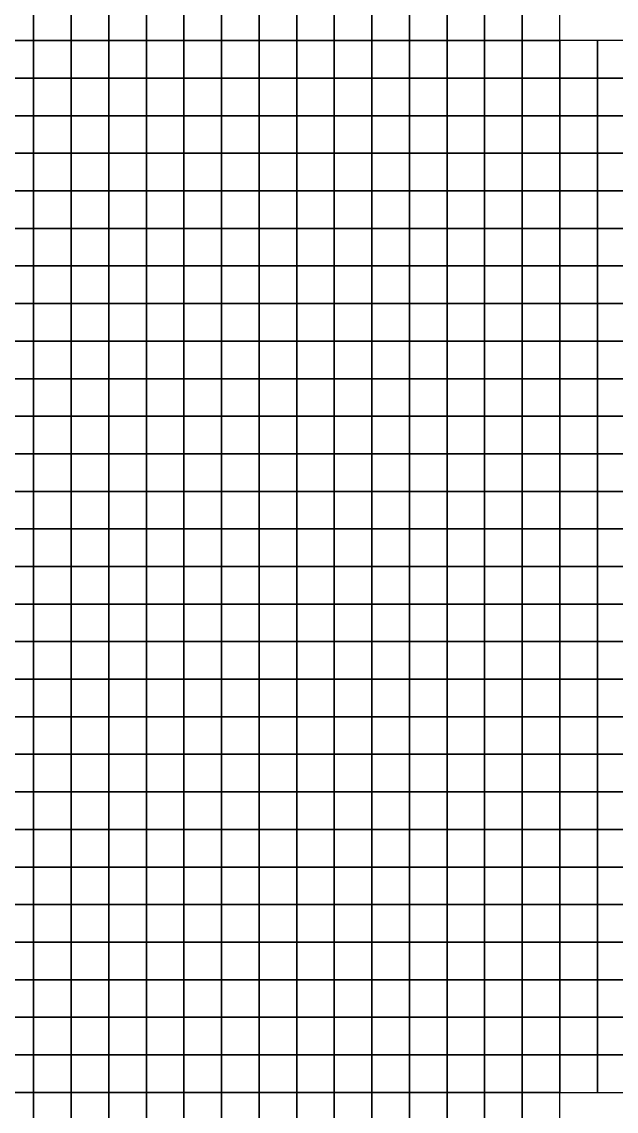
# Model space of a CAD drawing. Extents: x -2.8 to 74.5, y -0.2 to 18.4.
# Drawn here: x 39.41 to 42.57, y 6.1 to 11.9 of the extents above; entities that cross this region are included whole.
import ezdxf

# ---------------------------------------------------------------- set-up
doc = ezdxf.new("R2010")
doc.units = 0
doc.header["$MEASUREMENT"] = 0
doc.layers.add('layer_elements', color=7, linetype='Continuous')

msp = doc.modelspace()

# ---------------------------------------------------------------- linework, layer by layer
at = {"layer": 'layer_elements', "color": 171, "true_color": 0x8080ff}
for points in [[(39.27, 11.8), (39.47, 11.8), (39.47, 12), (39.27, 12)], [(39.47, 11.8), (39.67, 11.8), (39.67, 12), (39.47, 12)], [(39.67, 11.8), (39.87, 11.8), (39.87, 12), (39.67, 12)], [(39.87, 11.8), (40.07, 11.8), (40.07, 12), (39.87, 12)], [(40.07, 11.8), (40.27, 11.8), (40.27, 12), (40.07, 12)], [(40.27, 11.8), (40.47, 11.8), (40.47, 12), (40.27, 12)], [(40.47, 11.8), (40.67, 11.8), (40.67, 12), (40.47, 12)], [(40.67, 11.8), (40.87, 11.8), (40.87, 12), (40.67, 12)], [(40.87, 11.8), (41.07, 11.8), (41.07, 12), (40.87, 12)], [(41.07, 11.8), (41.27, 11.8), (41.27, 12), (41.07, 12)], [(39.27, 11.6), (39.47, 11.6), (39.47, 11.8), (39.27, 11.8)], [(39.47, 11.6), (39.67, 11.6), (39.67, 11.8), (39.47, 11.8)], [(39.67, 11.6), (39.87, 11.6), (39.87, 11.8), (39.67, 11.8)], [(39.87, 11.6), (40.07, 11.6), (40.07, 11.8), (39.87, 11.8)], [(40.07, 11.6), (40.27, 11.6), (40.27, 11.8), (40.07, 11.8)], [(40.27, 11.6), (40.47, 11.6), (40.47, 11.8), (40.27, 11.8)], [(40.47, 11.6), (40.67, 11.6), (40.67, 11.8), (40.47, 11.8)], [(40.67, 11.6), (40.87, 11.6), (40.87, 11.8), (40.67, 11.8)], [(40.87, 11.6), (41.07, 11.6), (41.07, 11.8), (40.87, 11.8)], [(41.07, 11.6), (41.27, 11.6), (41.27, 11.8), (41.07, 11.8)], [(39.27, 11.4), (39.47, 11.4), (39.47, 11.6), (39.27, 11.6)], [(39.47, 11.4), (39.67, 11.4), (39.67, 11.6), (39.47, 11.6)], [(39.67, 11.4), (39.87, 11.4), (39.87, 11.6), (39.67, 11.6)], [(39.87, 11.4), (40.07, 11.4), (40.07, 11.6), (39.87, 11.6)], [(40.07, 11.4), (40.27, 11.4), (40.27, 11.6), (40.07, 11.6)], [(40.27, 11.4), (40.47, 11.4), (40.47, 11.6), (40.27, 11.6)], [(40.47, 11.4), (40.67, 11.4), (40.67, 11.6), (40.47, 11.6)], [(40.67, 11.4), (40.87, 11.4), (40.87, 11.6), (40.67, 11.6)], [(40.87, 11.4), (41.07, 11.4), (41.07, 11.6), (40.87, 11.6)], [(41.07, 11.4), (41.27, 11.4), (41.27, 11.6), (41.07, 11.6)], [(42.47, 11.4), (42.67, 11.4), (42.67, 11.6), (42.47, 11.6)], [(39.27, 11.2), (39.47, 11.2), (39.47, 11.4), (39.27, 11.4)], [(39.47, 11.2), (39.67, 11.2), (39.67, 11.4), (39.47, 11.4)], [(39.67, 11.2), (39.87, 11.2), (39.87, 11.4), (39.67, 11.4)], [(39.87, 11.2), (40.07, 11.2), (40.07, 11.4), (39.87, 11.4)], [(40.07, 11.2), (40.27, 11.2), (40.27, 11.4), (40.07, 11.4)], [(40.27, 11.2), (40.47, 11.2), (40.47, 11.4), (40.27, 11.4)], [(40.47, 11.2), (40.67, 11.2), (40.67, 11.4), (40.47, 11.4)], [(40.67, 11.2), (40.87, 11.2), (40.87, 11.4), (40.67, 11.4)], [(40.87, 11.2), (41.07, 11.2), (41.07, 11.4), (40.87, 11.4)], [(41.07, 11.2), (41.27, 11.2), (41.27, 11.4), (41.07, 11.4)], [(39.27, 11), (39.47, 11), (39.47, 11.2), (39.27, 11.2)], [(39.47, 11), (39.67, 11), (39.67, 11.2), (39.47, 11.2)], [(39.67, 11), (39.87, 11), (39.87, 11.2), (39.67, 11.2)], [(39.87, 11), (40.07, 11), (40.07, 11.2), (39.87, 11.2)], [(40.07, 11), (40.27, 11), (40.27, 11.2), (40.07, 11.2)], [(40.27, 11), (40.47, 11), (40.47, 11.2), (40.27, 11.2)], [(40.47, 11), (40.67, 11), (40.67, 11.2), (40.47, 11.2)], [(40.67, 11), (40.87, 11), (40.87, 11.2), (40.67, 11.2)], [(40.87, 11), (41.07, 11), (41.07, 11.2), (40.87, 11.2)], [(41.07, 11), (41.27, 11), (41.27, 11.2), (41.07, 11.2)], [(41.27, 11), (41.47, 11), (41.47, 11.2), (41.27, 11.2)], [(39.27, 10.8), (39.47, 10.8), (39.47, 11), (39.27, 11)], [(39.47, 10.8), (39.67, 10.8), (39.67, 11), (39.47, 11)], [(39.67, 10.8), (39.87, 10.8), (39.87, 11), (39.67, 11)], [(39.87, 10.8), (40.07, 10.8), (40.07, 11), (39.87, 11)], [(40.07, 10.8), (40.27, 10.8), (40.27, 11), (40.07, 11)], [(40.27, 10.8), (40.47, 10.8), (40.47, 11), (40.27, 11)], [(40.47, 10.8), (40.67, 10.8), (40.67, 11), (40.47, 11)], [(40.67, 10.8), (40.87, 10.8), (40.87, 11), (40.67, 11)], [(40.87, 10.8), (41.07, 10.8), (41.07, 11), (40.87, 11)], [(41.07, 10.8), (41.27, 10.8), (41.27, 11), (41.07, 11)], [(41.27, 10.8), (41.47, 10.8), (41.47, 11), (41.27, 11)], [(39.27, 10.6), (39.47, 10.6), (39.47, 10.8), (39.27, 10.8)], [(39.47, 10.6), (39.67, 10.6), (39.67, 10.8), (39.47, 10.8)], [(39.67, 10.6), (39.87, 10.6), (39.87, 10.8), (39.67, 10.8)], [(39.87, 10.6), (40.07, 10.6), (40.07, 10.8), (39.87, 10.8)], [(40.07, 10.6), (40.27, 10.6), (40.27, 10.8), (40.07, 10.8)], [(40.27, 10.6), (40.47, 10.6), (40.47, 10.8), (40.27, 10.8)], [(40.47, 10.6), (40.67, 10.6), (40.67, 10.8), (40.47, 10.8)], [(40.67, 10.6), (40.87, 10.6), (40.87, 10.8), (40.67, 10.8)], [(40.87, 10.6), (41.07, 10.6), (41.07, 10.8), (40.87, 10.8)], [(41.07, 10.6), (41.27, 10.6), (41.27, 10.8), (41.07, 10.8)], [(41.27, 10.6), (41.47, 10.6), (41.47, 10.8), (41.27, 10.8)], [(41.47, 10.6), (41.67, 10.6), (41.67, 10.8), (41.47, 10.8)], [(39.27, 10.4), (39.47, 10.4), (39.47, 10.6), (39.27, 10.6)], [(39.47, 10.4), (39.67, 10.4), (39.67, 10.6), (39.47, 10.6)], [(39.67, 10.4), (39.87, 10.4), (39.87, 10.6), (39.67, 10.6)], [(39.87, 10.4), (40.07, 10.4), (40.07, 10.6), (39.87, 10.6)], [(40.07, 10.4), (40.27, 10.4), (40.27, 10.6), (40.07, 10.6)], [(40.27, 10.4), (40.47, 10.4), (40.47, 10.6), (40.27, 10.6)], [(40.47, 10.4), (40.67, 10.4), (40.67, 10.6), (40.47, 10.6)], [(40.67, 10.4), (40.87, 10.4), (40.87, 10.6), (40.67, 10.6)], [(40.87, 10.4), (41.07, 10.4), (41.07, 10.6), (40.87, 10.6)], [(41.07, 10.4), (41.27, 10.4), (41.27, 10.6), (41.07, 10.6)], [(41.27, 10.4), (41.47, 10.4), (41.47, 10.6), (41.27, 10.6)], [(41.47, 10.4), (41.67, 10.4), (41.67, 10.6), (41.47, 10.6)], [(41.67, 10.4), (41.87, 10.4), (41.87, 10.6), (41.67, 10.6)], [(41.87, 10.4), (42.07, 10.4), (42.07, 10.6), (41.87, 10.6)], [(42.07, 10.4), (42.27, 10.4), (42.27, 10.6), (42.07, 10.6)], [(42.27, 10.4), (42.47, 10.4), (42.47, 10.6), (42.27, 10.6)], [(42.47, 10.4), (42.67, 10.4), (42.67, 10.6), (42.47, 10.6)], [(39.27, 10.2), (39.47, 10.2), (39.47, 10.4), (39.27, 10.4)], [(39.47, 10.2), (39.67, 10.2), (39.67, 10.4), (39.47, 10.4)], [(39.67, 10.2), (39.87, 10.2), (39.87, 10.4), (39.67, 10.4)], [(39.87, 10.2), (40.07, 10.2), (40.07, 10.4), (39.87, 10.4)], [(40.07, 10.2), (40.27, 10.2), (40.27, 10.4), (40.07, 10.4)], [(40.27, 10.2), (40.47, 10.2), (40.47, 10.4), (40.27, 10.4)], [(40.47, 10.2), (40.67, 10.2), (40.67, 10.4), (40.47, 10.4)], [(40.67, 10.2), (40.87, 10.2), (40.87, 10.4), (40.67, 10.4)], [(40.87, 10.2), (41.07, 10.2), (41.07, 10.4), (40.87, 10.4)], [(41.07, 10.2), (41.27, 10.2), (41.27, 10.4), (41.07, 10.4)], [(41.27, 10.2), (41.47, 10.2), (41.47, 10.4), (41.27, 10.4)], [(41.47, 10.2), (41.67, 10.2), (41.67, 10.4), (41.47, 10.4)], [(41.67, 10.2), (41.87, 10.2), (41.87, 10.4), (41.67, 10.4)], [(41.87, 10.2), (42.07, 10.2), (42.07, 10.4), (41.87, 10.4)], [(42.07, 10.2), (42.27, 10.2), (42.27, 10.4), (42.07, 10.4)], [(42.27, 10.2), (42.47, 10.2), (42.47, 10.4), (42.27, 10.4)], [(42.47, 10.2), (42.67, 10.2), (42.67, 10.4), (42.47, 10.4)], [(39.27, 10), (39.47, 10), (39.47, 10.2), (39.27, 10.2)], [(39.47, 10), (39.67, 10), (39.67, 10.2), (39.47, 10.2)], [(39.67, 10), (39.87, 10), (39.87, 10.2), (39.67, 10.2)], [(39.87, 10), (40.07, 10), (40.07, 10.2), (39.87, 10.2)], [(40.07, 10), (40.27, 10), (40.27, 10.2), (40.07, 10.2)], [(40.27, 10), (40.47, 10), (40.47, 10.2), (40.27, 10.2)], [(40.47, 10), (40.67, 10), (40.67, 10.2), (40.47, 10.2)], [(40.67, 10), (40.87, 10), (40.87, 10.2), (40.67, 10.2)], [(40.87, 10), (41.07, 10), (41.07, 10.2), (40.87, 10.2)], [(41.07, 10), (41.27, 10), (41.27, 10.2), (41.07, 10.2)], [(41.27, 10), (41.47, 10), (41.47, 10.2), (41.27, 10.2)], [(41.47, 10), (41.67, 10), (41.67, 10.2), (41.47, 10.2)], [(41.67, 10), (41.87, 10), (41.87, 10.2), (41.67, 10.2)], [(41.87, 10), (42.07, 10), (42.07, 10.2), (41.87, 10.2)], [(42.07, 10), (42.27, 10), (42.27, 10.2), (42.07, 10.2)], [(42.27, 10), (42.47, 10), (42.47, 10.2), (42.27, 10.2)], [(42.47, 10), (42.67, 10), (42.67, 10.2), (42.47, 10.2)], [(39.27, 9.8), (39.47, 9.8), (39.47, 10), (39.27, 10)], [(39.47, 9.8), (39.67, 9.8), (39.67, 10), (39.47, 10)], [(39.67, 9.8), (39.87, 9.8), (39.87, 10), (39.67, 10)], [(39.87, 9.8), (40.07, 9.8), (40.07, 10), (39.87, 10)], [(40.07, 9.8), (40.27, 9.8), (40.27, 10), (40.07, 10)], [(40.27, 9.8), (40.47, 9.8), (40.47, 10), (40.27, 10)], [(40.47, 9.8), (40.67, 9.8), (40.67, 10), (40.47, 10)], [(40.67, 9.8), (40.87, 9.8), (40.87, 10), (40.67, 10)], [(40.87, 9.8), (41.07, 9.8), (41.07, 10), (40.87, 10)], [(41.07, 9.8), (41.27, 9.8), (41.27, 10), (41.07, 10)], [(41.27, 9.8), (41.47, 9.8), (41.47, 10), (41.27, 10)], [(41.47, 9.8), (41.67, 9.8), (41.67, 10), (41.47, 10)], [(41.67, 9.8), (41.87, 9.8), (41.87, 10), (41.67, 10)], [(41.87, 9.8), (42.07, 9.8), (42.07, 10), (41.87, 10)], [(42.07, 9.8), (42.27, 9.8), (42.27, 10), (42.07, 10)], [(42.27, 9.8), (42.47, 9.8), (42.47, 10), (42.27, 10)], [(42.47, 9.8), (42.67, 9.8), (42.67, 10), (42.47, 10)], [(39.27, 9.6), (39.47, 9.6), (39.47, 9.8), (39.27, 9.8)], [(39.47, 9.6), (39.67, 9.6), (39.67, 9.8), (39.47, 9.8)], [(39.67, 9.6), (39.87, 9.6), (39.87, 9.8), (39.67, 9.8)], [(39.87, 9.6), (40.07, 9.6), (40.07, 9.8), (39.87, 9.8)], [(40.07, 9.6), (40.27, 9.6), (40.27, 9.8), (40.07, 9.8)], [(40.27, 9.6), (40.47, 9.6), (40.47, 9.8), (40.27, 9.8)], [(40.47, 9.6), (40.67, 9.6), (40.67, 9.8), (40.47, 9.8)], [(40.67, 9.6), (40.87, 9.6), (40.87, 9.8), (40.67, 9.8)], [(40.87, 9.6), (41.07, 9.6), (41.07, 9.8), (40.87, 9.8)], [(41.07, 9.6), (41.27, 9.6), (41.27, 9.8), (41.07, 9.8)], [(41.27, 9.6), (41.47, 9.6), (41.47, 9.8), (41.27, 9.8)], [(41.47, 9.6), (41.67, 9.6), (41.67, 9.8), (41.47, 9.8)], [(41.67, 9.6), (41.87, 9.6), (41.87, 9.8), (41.67, 9.8)], [(41.87, 9.6), (42.07, 9.6), (42.07, 9.8), (41.87, 9.8)], [(42.07, 9.6), (42.27, 9.6), (42.27, 9.8), (42.07, 9.8)], [(42.27, 9.6), (42.47, 9.6), (42.47, 9.8), (42.27, 9.8)], [(42.47, 9.6), (42.67, 9.6), (42.67, 9.8), (42.47, 9.8)], [(39.27, 9.4), (39.47, 9.4), (39.47, 9.6), (39.27, 9.6)], [(39.47, 9.4), (39.67, 9.4), (39.67, 9.6), (39.47, 9.6)], [(39.67, 9.4), (39.87, 9.4), (39.87, 9.6), (39.67, 9.6)], [(39.87, 9.4), (40.07, 9.4), (40.07, 9.6), (39.87, 9.6)], [(40.07, 9.4), (40.27, 9.4), (40.27, 9.6), (40.07, 9.6)], [(40.27, 9.4), (40.47, 9.4), (40.47, 9.6), (40.27, 9.6)], [(40.47, 9.4), (40.67, 9.4), (40.67, 9.6), (40.47, 9.6)], [(40.67, 9.4), (40.87, 9.4), (40.87, 9.6), (40.67, 9.6)], [(40.87, 9.4), (41.07, 9.4), (41.07, 9.6), (40.87, 9.6)], [(41.07, 9.4), (41.27, 9.4), (41.27, 9.6), (41.07, 9.6)], [(41.27, 9.4), (41.47, 9.4), (41.47, 9.6), (41.27, 9.6)], [(41.47, 9.4), (41.67, 9.4), (41.67, 9.6), (41.47, 9.6)], [(41.67, 9.4), (41.87, 9.4), (41.87, 9.6), (41.67, 9.6)], [(41.87, 9.4), (42.07, 9.4), (42.07, 9.6), (41.87, 9.6)], [(42.07, 9.4), (42.27, 9.4), (42.27, 9.6), (42.07, 9.6)], [(42.27, 9.4), (42.47, 9.4), (42.47, 9.6), (42.27, 9.6)], [(42.47, 9.4), (42.67, 9.4), (42.67, 9.6), (42.47, 9.6)], [(39.27, 9.2), (39.47, 9.2), (39.47, 9.4), (39.27, 9.4)], [(39.47, 9.2), (39.67, 9.2), (39.67, 9.4), (39.47, 9.4)], [(39.67, 9.2), (39.87, 9.2), (39.87, 9.4), (39.67, 9.4)], [(39.87, 9.2), (40.07, 9.2), (40.07, 9.4), (39.87, 9.4)], [(40.07, 9.2), (40.27, 9.2), (40.27, 9.4), (40.07, 9.4)], [(40.27, 9.2), (40.47, 9.2), (40.47, 9.4), (40.27, 9.4)], [(40.47, 9.2), (40.67, 9.2), (40.67, 9.4), (40.47, 9.4)], [(40.67, 9.2), (40.87, 9.2), (40.87, 9.4), (40.67, 9.4)], [(40.87, 9.2), (41.07, 9.2), (41.07, 9.4), (40.87, 9.4)], [(41.07, 9.2), (41.27, 9.2), (41.27, 9.4), (41.07, 9.4)], [(41.27, 9.2), (41.47, 9.2), (41.47, 9.4), (41.27, 9.4)], [(41.47, 9.2), (41.67, 9.2), (41.67, 9.4), (41.47, 9.4)], [(41.67, 9.2), (41.87, 9.2), (41.87, 9.4), (41.67, 9.4)], [(41.87, 9.2), (42.07, 9.2), (42.07, 9.4), (41.87, 9.4)], [(42.07, 9.2), (42.27, 9.2), (42.27, 9.4), (42.07, 9.4)], [(42.27, 9.2), (42.47, 9.2), (42.47, 9.4), (42.27, 9.4)], [(42.47, 9.2), (42.67, 9.2), (42.67, 9.4), (42.47, 9.4)], [(39.27, 9), (39.47, 9), (39.47, 9.2), (39.27, 9.2)], [(39.47, 9), (39.67, 9), (39.67, 9.2), (39.47, 9.2)], [(39.67, 9), (39.87, 9), (39.87, 9.2), (39.67, 9.2)], [(39.87, 9), (40.07, 9), (40.07, 9.2), (39.87, 9.2)], [(40.07, 9), (40.27, 9), (40.27, 9.2), (40.07, 9.2)], [(40.27, 9), (40.47, 9), (40.47, 9.2), (40.27, 9.2)], [(40.47, 9), (40.67, 9), (40.67, 9.2), (40.47, 9.2)], [(40.67, 9), (40.87, 9), (40.87, 9.2), (40.67, 9.2)], [(40.87, 9), (41.07, 9), (41.07, 9.2), (40.87, 9.2)], [(41.07, 9), (41.27, 9), (41.27, 9.2), (41.07, 9.2)], [(41.27, 9), (41.47, 9), (41.47, 9.2), (41.27, 9.2)], [(41.47, 9), (41.67, 9), (41.67, 9.2), (41.47, 9.2)], [(41.67, 9), (41.87, 9), (41.87, 9.2), (41.67, 9.2)], [(41.87, 9), (42.07, 9), (42.07, 9.2), (41.87, 9.2)], [(42.07, 9), (42.27, 9), (42.27, 9.2), (42.07, 9.2)], [(42.27, 9), (42.47, 9), (42.47, 9.2), (42.27, 9.2)], [(42.47, 9), (42.67, 9), (42.67, 9.2), (42.47, 9.2)], [(39.27, 8.8), (39.47, 8.8), (39.47, 9), (39.27, 9)], [(39.47, 8.8), (39.67, 8.8), (39.67, 9), (39.47, 9)], [(39.67, 8.8), (39.87, 8.8), (39.87, 9), (39.67, 9)], [(39.87, 8.8), (40.07, 8.8), (40.07, 9), (39.87, 9)], [(40.07, 8.8), (40.27, 8.8), (40.27, 9), (40.07, 9)], [(40.27, 8.8), (40.47, 8.8), (40.47, 9), (40.27, 9)], [(40.47, 8.8), (40.67, 8.8), (40.67, 9), (40.47, 9)], [(40.67, 8.8), (40.87, 8.8), (40.87, 9), (40.67, 9)], [(40.87, 8.8), (41.07, 8.8), (41.07, 9), (40.87, 9)], [(41.07, 8.8), (41.27, 8.8), (41.27, 9), (41.07, 9)], [(41.27, 8.8), (41.47, 8.8), (41.47, 9), (41.27, 9)], [(41.47, 8.8), (41.67, 8.8), (41.67, 9), (41.47, 9)], [(41.67, 8.8), (41.87, 8.8), (41.87, 9), (41.67, 9)], [(41.87, 8.8), (42.07, 8.8), (42.07, 9), (41.87, 9)], [(42.07, 8.8), (42.27, 8.8), (42.27, 9), (42.07, 9)], [(42.27, 8.8), (42.47, 8.8), (42.47, 9), (42.27, 9)], [(42.47, 8.8), (42.67, 8.8), (42.67, 9), (42.47, 9)], [(39.27, 8.6), (39.47, 8.6), (39.47, 8.8), (39.27, 8.8)], [(39.47, 8.6), (39.67, 8.6), (39.67, 8.8), (39.47, 8.8)], [(39.67, 8.6), (39.87, 8.6), (39.87, 8.8), (39.67, 8.8)], [(39.87, 8.6), (40.07, 8.6), (40.07, 8.8), (39.87, 8.8)], [(40.07, 8.6), (40.27, 8.6), (40.27, 8.8), (40.07, 8.8)], [(40.27, 8.6), (40.47, 8.6), (40.47, 8.8), (40.27, 8.8)], [(40.47, 8.6), (40.67, 8.6), (40.67, 8.8), (40.47, 8.8)], [(40.67, 8.6), (40.87, 8.6), (40.87, 8.8), (40.67, 8.8)], [(40.87, 8.6), (41.07, 8.6), (41.07, 8.8), (40.87, 8.8)], [(41.07, 8.6), (41.27, 8.6), (41.27, 8.8), (41.07, 8.8)], [(41.27, 8.6), (41.47, 8.6), (41.47, 8.8), (41.27, 8.8)], [(41.47, 8.6), (41.67, 8.6), (41.67, 8.8), (41.47, 8.8)], [(41.67, 8.6), (41.87, 8.6), (41.87, 8.8), (41.67, 8.8)], [(41.87, 8.6), (42.07, 8.6), (42.07, 8.8), (41.87, 8.8)], [(42.07, 8.6), (42.27, 8.6), (42.27, 8.8), (42.07, 8.8)], [(42.27, 8.6), (42.47, 8.6), (42.47, 8.8), (42.27, 8.8)], [(42.47, 8.6), (42.67, 8.6), (42.67, 8.8), (42.47, 8.8)], [(39.27, 8.4), (39.47, 8.4), (39.47, 8.6), (39.27, 8.6)], [(39.47, 8.4), (39.67, 8.4), (39.67, 8.6), (39.47, 8.6)], [(39.67, 8.4), (39.87, 8.4), (39.87, 8.6), (39.67, 8.6)], [(39.87, 8.4), (40.07, 8.4), (40.07, 8.6), (39.87, 8.6)], [(40.07, 8.4), (40.27, 8.4), (40.27, 8.6), (40.07, 8.6)], [(40.27, 8.4), (40.47, 8.4), (40.47, 8.6), (40.27, 8.6)], [(40.47, 8.4), (40.67, 8.4), (40.67, 8.6), (40.47, 8.6)], [(40.67, 8.4), (40.87, 8.4), (40.87, 8.6), (40.67, 8.6)], [(40.87, 8.4), (41.07, 8.4), (41.07, 8.6), (40.87, 8.6)], [(41.07, 8.4), (41.27, 8.4), (41.27, 8.6), (41.07, 8.6)], [(41.27, 8.4), (41.47, 8.4), (41.47, 8.6), (41.27, 8.6)], [(41.47, 8.4), (41.67, 8.4), (41.67, 8.6), (41.47, 8.6)], [(41.67, 8.4), (41.87, 8.4), (41.87, 8.6), (41.67, 8.6)], [(41.87, 8.4), (42.07, 8.4), (42.07, 8.6), (41.87, 8.6)], [(42.07, 8.4), (42.27, 8.4), (42.27, 8.6), (42.07, 8.6)], [(42.27, 8.4), (42.47, 8.4), (42.47, 8.6), (42.27, 8.6)], [(42.47, 8.4), (42.67, 8.4), (42.67, 8.6), (42.47, 8.6)], [(39.27, 8.2), (39.47, 8.2), (39.47, 8.4), (39.27, 8.4)], [(39.47, 8.2), (39.67, 8.2), (39.67, 8.4), (39.47, 8.4)], [(39.67, 8.2), (39.87, 8.2), (39.87, 8.4), (39.67, 8.4)], [(39.87, 8.2), (40.07, 8.2), (40.07, 8.4), (39.87, 8.4)], [(40.07, 8.2), (40.27, 8.2), (40.27, 8.4), (40.07, 8.4)], [(40.27, 8.2), (40.47, 8.2), (40.47, 8.4), (40.27, 8.4)], [(40.47, 8.2), (40.67, 8.2), (40.67, 8.4), (40.47, 8.4)], [(40.67, 8.2), (40.87, 8.2), (40.87, 8.4), (40.67, 8.4)], [(40.87, 8.2), (41.07, 8.2), (41.07, 8.4), (40.87, 8.4)], [(41.07, 8.2), (41.27, 8.2), (41.27, 8.4), (41.07, 8.4)], [(41.27, 8.2), (41.47, 8.2), (41.47, 8.4), (41.27, 8.4)], [(41.47, 8.2), (41.67, 8.2), (41.67, 8.4), (41.47, 8.4)], [(41.67, 8.2), (41.87, 8.2), (41.87, 8.4), (41.67, 8.4)], [(41.87, 8.2), (42.07, 8.2), (42.07, 8.4), (41.87, 8.4)], [(42.07, 8.2), (42.27, 8.2), (42.27, 8.4), (42.07, 8.4)], [(42.27, 8.2), (42.47, 8.2), (42.47, 8.4), (42.27, 8.4)], [(42.47, 8.2), (42.67, 8.2), (42.67, 8.4), (42.47, 8.4)], [(39.27, 8), (39.47, 8), (39.47, 8.2), (39.27, 8.2)], [(39.47, 8), (39.67, 8), (39.67, 8.2), (39.47, 8.2)], [(39.67, 8), (39.87, 8), (39.87, 8.2), (39.67, 8.2)], [(39.87, 8), (40.07, 8), (40.07, 8.2), (39.87, 8.2)], [(40.07, 8), (40.27, 8), (40.27, 8.2), (40.07, 8.2)], [(40.27, 8), (40.47, 8), (40.47, 8.2), (40.27, 8.2)], [(40.47, 8), (40.67, 8), (40.67, 8.2), (40.47, 8.2)], [(40.67, 8), (40.87, 8), (40.87, 8.2), (40.67, 8.2)], [(40.87, 8), (41.07, 8), (41.07, 8.2), (40.87, 8.2)], [(41.07, 8), (41.27, 8), (41.27, 8.2), (41.07, 8.2)], [(41.27, 8), (41.47, 8), (41.47, 8.2), (41.27, 8.2)], [(41.47, 8), (41.67, 8), (41.67, 8.2), (41.47, 8.2)], [(41.67, 8), (41.87, 8), (41.87, 8.2), (41.67, 8.2)], [(41.87, 8), (42.07, 8), (42.07, 8.2), (41.87, 8.2)], [(42.07, 8), (42.27, 8), (42.27, 8.2), (42.07, 8.2)], [(42.27, 8), (42.47, 8), (42.47, 8.2), (42.27, 8.2)], [(42.47, 8), (42.67, 8), (42.67, 8.2), (42.47, 8.2)], [(39.27, 7.8), (39.47, 7.8), (39.47, 8), (39.27, 8)], [(39.47, 7.8), (39.67, 7.8), (39.67, 8), (39.47, 8)], [(39.67, 7.8), (39.87, 7.8), (39.87, 8), (39.67, 8)], [(39.87, 7.8), (40.07, 7.8), (40.07, 8), (39.87, 8)], [(40.07, 7.8), (40.27, 7.8), (40.27, 8), (40.07, 8)], [(40.27, 7.8), (40.47, 7.8), (40.47, 8), (40.27, 8)], [(40.47, 7.8), (40.67, 7.8), (40.67, 8), (40.47, 8)], [(40.67, 7.8), (40.87, 7.8), (40.87, 8), (40.67, 8)], [(40.87, 7.8), (41.07, 7.8), (41.07, 8), (40.87, 8)], [(41.07, 7.8), (41.27, 7.8), (41.27, 8), (41.07, 8)], [(41.27, 7.8), (41.47, 7.8), (41.47, 8), (41.27, 8)], [(41.47, 7.8), (41.67, 7.8), (41.67, 8), (41.47, 8)], [(41.67, 7.8), (41.87, 7.8), (41.87, 8), (41.67, 8)], [(41.87, 7.8), (42.07, 7.8), (42.07, 8), (41.87, 8)], [(42.07, 7.8), (42.27, 7.8), (42.27, 8), (42.07, 8)], [(42.27, 7.8), (42.47, 7.8), (42.47, 8), (42.27, 8)], [(42.47, 7.8), (42.67, 7.8), (42.67, 8), (42.47, 8)], [(39.27, 7.6), (39.47, 7.6), (39.47, 7.8), (39.27, 7.8)], [(39.47, 7.6), (39.67, 7.6), (39.67, 7.8), (39.47, 7.8)], [(39.67, 7.6), (39.87, 7.6), (39.87, 7.8), (39.67, 7.8)], [(39.87, 7.6), (40.07, 7.6), (40.07, 7.8), (39.87, 7.8)], [(40.07, 7.6), (40.27, 7.6), (40.27, 7.8), (40.07, 7.8)], [(40.27, 7.6), (40.47, 7.6), (40.47, 7.8), (40.27, 7.8)], [(40.47, 7.6), (40.67, 7.6), (40.67, 7.8), (40.47, 7.8)], [(40.67, 7.6), (40.87, 7.6), (40.87, 7.8), (40.67, 7.8)], [(40.87, 7.6), (41.07, 7.6), (41.07, 7.8), (40.87, 7.8)], [(41.07, 7.6), (41.27, 7.6), (41.27, 7.8), (41.07, 7.8)], [(41.27, 7.6), (41.47, 7.6), (41.47, 7.8), (41.27, 7.8)], [(41.47, 7.6), (41.67, 7.6), (41.67, 7.8), (41.47, 7.8)], [(41.67, 7.6), (41.87, 7.6), (41.87, 7.8), (41.67, 7.8)], [(41.87, 7.6), (42.07, 7.6), (42.07, 7.8), (41.87, 7.8)], [(42.07, 7.6), (42.27, 7.6), (42.27, 7.8), (42.07, 7.8)], [(42.27, 7.6), (42.47, 7.6), (42.47, 7.8), (42.27, 7.8)], [(42.47, 7.6), (42.67, 7.6), (42.67, 7.8), (42.47, 7.8)], [(39.27, 7.4), (39.47, 7.4), (39.47, 7.6), (39.27, 7.6)], [(39.47, 7.4), (39.67, 7.4), (39.67, 7.6), (39.47, 7.6)], [(39.67, 7.4), (39.87, 7.4), (39.87, 7.6), (39.67, 7.6)], [(39.87, 7.4), (40.07, 7.4), (40.07, 7.6), (39.87, 7.6)], [(40.07, 7.4), (40.27, 7.4), (40.27, 7.6), (40.07, 7.6)], [(40.27, 7.4), (40.47, 7.4), (40.47, 7.6), (40.27, 7.6)], [(40.47, 7.4), (40.67, 7.4), (40.67, 7.6), (40.47, 7.6)], [(40.67, 7.4), (40.87, 7.4), (40.87, 7.6), (40.67, 7.6)], [(40.87, 7.4), (41.07, 7.4), (41.07, 7.6), (40.87, 7.6)], [(41.07, 7.4), (41.27, 7.4), (41.27, 7.6), (41.07, 7.6)], [(41.27, 7.4), (41.47, 7.4), (41.47, 7.6), (41.27, 7.6)], [(41.47, 7.4), (41.67, 7.4), (41.67, 7.6), (41.47, 7.6)], [(41.67, 7.4), (41.87, 7.4), (41.87, 7.6), (41.67, 7.6)], [(41.87, 7.4), (42.07, 7.4), (42.07, 7.6), (41.87, 7.6)], [(42.07, 7.4), (42.27, 7.4), (42.27, 7.6), (42.07, 7.6)], [(42.27, 7.4), (42.47, 7.4), (42.47, 7.6), (42.27, 7.6)], [(42.47, 7.4), (42.67, 7.4), (42.67, 7.6), (42.47, 7.6)], [(39.27, 7.2), (39.47, 7.2), (39.47, 7.4), (39.27, 7.4)], [(39.47, 7.2), (39.67, 7.2), (39.67, 7.4), (39.47, 7.4)], [(39.67, 7.2), (39.87, 7.2), (39.87, 7.4), (39.67, 7.4)], [(39.87, 7.2), (40.07, 7.2), (40.07, 7.4), (39.87, 7.4)], [(40.07, 7.2), (40.27, 7.2), (40.27, 7.4), (40.07, 7.4)], [(40.27, 7.2), (40.47, 7.2), (40.47, 7.4), (40.27, 7.4)], [(40.47, 7.2), (40.67, 7.2), (40.67, 7.4), (40.47, 7.4)], [(40.67, 7.2), (40.87, 7.2), (40.87, 7.4), (40.67, 7.4)], [(40.87, 7.2), (41.07, 7.2), (41.07, 7.4), (40.87, 7.4)], [(41.07, 7.2), (41.27, 7.2), (41.27, 7.4), (41.07, 7.4)], [(41.27, 7.2), (41.47, 7.2), (41.47, 7.4), (41.27, 7.4)], [(41.47, 7.2), (41.67, 7.2), (41.67, 7.4), (41.47, 7.4)], [(42.07, 7.2), (42.27, 7.2), (42.27, 7.4), (42.07, 7.4)], [(42.47, 7.2), (42.67, 7.2), (42.67, 7.4), (42.47, 7.4)], [(39.27, 7), (39.47, 7), (39.47, 7.2), (39.27, 7.2)], [(39.47, 7), (39.67, 7), (39.67, 7.2), (39.47, 7.2)], [(39.67, 7), (39.87, 7), (39.87, 7.2), (39.67, 7.2)], [(39.87, 7), (40.07, 7), (40.07, 7.2), (39.87, 7.2)], [(40.07, 7), (40.27, 7), (40.27, 7.2), (40.07, 7.2)], [(40.27, 7), (40.47, 7), (40.47, 7.2), (40.27, 7.2)], [(40.47, 7), (40.67, 7), (40.67, 7.2), (40.47, 7.2)], [(40.67, 7), (40.87, 7), (40.87, 7.2), (40.67, 7.2)], [(40.87, 7), (41.07, 7), (41.07, 7.2), (40.87, 7.2)], [(41.07, 7), (41.27, 7), (41.27, 7.2), (41.07, 7.2)], [(41.27, 7), (41.47, 7), (41.47, 7.2), (41.27, 7.2)], [(39.27, 6.8), (39.47, 6.8), (39.47, 7), (39.27, 7)], [(39.47, 6.8), (39.67, 6.8), (39.67, 7), (39.47, 7)], [(39.67, 6.8), (39.87, 6.8), (39.87, 7), (39.67, 7)], [(39.87, 6.8), (40.07, 6.8), (40.07, 7), (39.87, 7)], [(40.07, 6.8), (40.27, 6.8), (40.27, 7), (40.07, 7)], [(40.27, 6.8), (40.47, 6.8), (40.47, 7), (40.27, 7)], [(40.47, 6.8), (40.67, 6.8), (40.67, 7), (40.47, 7)], [(40.67, 6.8), (40.87, 6.8), (40.87, 7), (40.67, 7)], [(40.87, 6.8), (41.07, 6.8), (41.07, 7), (40.87, 7)], [(41.07, 6.8), (41.27, 6.8), (41.27, 7), (41.07, 7)], [(41.27, 6.8), (41.47, 6.8), (41.47, 7), (41.27, 7)], [(39.27, 6.6), (39.47, 6.6), (39.47, 6.8), (39.27, 6.8)], [(39.47, 6.6), (39.67, 6.6), (39.67, 6.8), (39.47, 6.8)], [(39.67, 6.6), (39.87, 6.6), (39.87, 6.8), (39.67, 6.8)], [(39.87, 6.6), (40.07, 6.6), (40.07, 6.8), (39.87, 6.8)], [(40.07, 6.6), (40.27, 6.6), (40.27, 6.8), (40.07, 6.8)], [(40.27, 6.6), (40.47, 6.6), (40.47, 6.8), (40.27, 6.8)], [(40.47, 6.6), (40.67, 6.6), (40.67, 6.8), (40.47, 6.8)], [(40.67, 6.6), (40.87, 6.6), (40.87, 6.8), (40.67, 6.8)], [(40.87, 6.6), (41.07, 6.6), (41.07, 6.8), (40.87, 6.8)], [(41.07, 6.6), (41.27, 6.6), (41.27, 6.8), (41.07, 6.8)], [(41.27, 6.6), (41.47, 6.6), (41.47, 6.8), (41.27, 6.8)], [(39.27, 6.4), (39.47, 6.4), (39.47, 6.6), (39.27, 6.6)], [(39.47, 6.4), (39.67, 6.4), (39.67, 6.6), (39.47, 6.6)], [(39.67, 6.4), (39.87, 6.4), (39.87, 6.6), (39.67, 6.6)], [(39.87, 6.4), (40.07, 6.4), (40.07, 6.6), (39.87, 6.6)], [(40.07, 6.4), (40.27, 6.4), (40.27, 6.6), (40.07, 6.6)], [(40.27, 6.4), (40.47, 6.4), (40.47, 6.6), (40.27, 6.6)], [(40.47, 6.4), (40.67, 6.4), (40.67, 6.6), (40.47, 6.6)], [(40.67, 6.4), (40.87, 6.4), (40.87, 6.6), (40.67, 6.6)], [(40.87, 6.4), (41.07, 6.4), (41.07, 6.6), (40.87, 6.6)], [(41.07, 6.4), (41.27, 6.4), (41.27, 6.6), (41.07, 6.6)], [(41.27, 6.4), (41.47, 6.4), (41.47, 6.6), (41.27, 6.6)], [(42.47, 6.4, 0), (42.67, 6.4), (42.67, 6.6), (42.47, 6.6)], [(39.27, 6.2), (39.47, 6.2), (39.47, 6.4), (39.27, 6.4)], [(39.47, 6.2), (39.67, 6.2), (39.67, 6.4), (39.47, 6.4)], [(39.67, 6.2), (39.87, 6.2), (39.87, 6.4), (39.67, 6.4)], [(39.87, 6.2), (40.07, 6.2), (40.07, 6.4), (39.87, 6.4)], [(40.07, 6.2), (40.27, 6.2), (40.27, 6.4), (40.07, 6.4)], [(40.27, 6.2), (40.47, 6.2), (40.47, 6.4), (40.27, 6.4)], [(40.47, 6.2), (40.67, 6.2), (40.67, 6.4), (40.47, 6.4)], [(40.67, 6.2), (40.87, 6.2), (40.87, 6.4), (40.67, 6.4)], [(40.87, 6.2), (41.07, 6.2), (41.07, 6.4), (40.87, 6.4)], [(41.07, 6.2), (41.27, 6.2), (41.27, 6.4), (41.07, 6.4)], [(41.27, 6.2), (41.47, 6.2), (41.47, 6.4), (41.27, 6.4)], [(39.27, 6), (39.47, 6), (39.47, 6.2), (39.27, 6.2)], [(39.47, 6), (39.67, 6), (39.67, 6.2), (39.47, 6.2)], [(39.67, 6), (39.87, 6), (39.87, 6.2), (39.67, 6.2)], [(39.87, 6), (40.07, 6), (40.07, 6.2), (39.87, 6.2)], [(40.07, 6), (40.27, 6), (40.27, 6.2), (40.07, 6.2)], [(40.27, 6), (40.47, 6), (40.47, 6.2), (40.27, 6.2)], [(40.47, 6), (40.67, 6), (40.67, 6.2), (40.47, 6.2)], [(40.67, 6), (40.87, 6), (40.87, 6.2), (40.67, 6.2)], [(40.87, 6), (41.07, 6), (41.07, 6.2), (40.87, 6.2)], [(41.07, 6), (41.27, 6), (41.27, 6.2), (41.07, 6.2)], [(41.27, 6), (41.47, 6), (41.47, 6.2), (41.27, 6.2)]]:
    msp.add_3dface(points, dxfattribs=at)
at = {"layer": 'layer_elements', "color": 51, "true_color": 0xffff73}
for points in [[(41.27, 11.8), (41.47, 11.8), (41.47, 12), (41.27, 12)], [(41.47, 11.8), (41.67, 11.8), (41.67, 12), (41.47, 12)], [(42.07, 11.8, 0), (42.27, 11.8), (42.27, 12), (42.07, 12, 0)], [(41.27, 11.6), (41.47, 11.6), (41.47, 11.8), (41.27, 11.8)], [(41.47, 11.6), (41.67, 11.6), (41.67, 11.8), (41.47, 11.8)], [(42.27, 11.6, 0), (42.47, 11.6), (42.47, 11.8), (42.27, 11.8)], [(42.47, 11.6), (42.67, 11.6), (42.67, 11.8), (42.47, 11.8)], [(41.27, 11.4), (41.47, 11.4), (41.47, 11.6), (41.27, 11.6)], [(41.47, 11.4), (41.67, 11.4), (41.67, 11.6), (41.47, 11.6)], [(42.27, 11.4), (42.47, 11.4), (42.47, 11.6), (42.27, 11.6, 0)], [(41.27, 11.2), (41.47, 11.2), (41.47, 11.4), (41.27, 11.4)], [(41.47, 11.2), (41.67, 11.2), (41.67, 11.4), (41.47, 11.4)], [(41.67, 11.2), (41.87, 11.2), (41.87, 11.4), (41.67, 11.4)], [(42.27, 11.2), (42.47, 11.2), (42.47, 11.4), (42.27, 11.4)], [(42.47, 11.2), (42.67, 11.2), (42.67, 11.4), (42.47, 11.4)], [(41.47, 11), (41.67, 11), (41.67, 11.2), (41.47, 11.2)], [(41.67, 11), (41.87, 11), (41.87, 11.2), (41.67, 11.2)], [(41.87, 11), (42.07, 11), (42.07, 11.2), (41.87, 11.2)], [(42.27, 11), (42.47, 11), (42.47, 11.2), (42.27, 11.2)], [(42.47, 11), (42.67, 11), (42.67, 11.2), (42.47, 11.2)], [(41.47, 10.8), (41.67, 10.8), (41.67, 11), (41.47, 11)], [(41.67, 10.8), (41.87, 10.8), (41.87, 11), (41.67, 11)], [(41.87, 10.8), (42.07, 10.8), (42.07, 11), (41.87, 11)], [(42.07, 10.8), (42.27, 10.8), (42.27, 11), (42.07, 11)], [(42.27, 10.8), (42.47, 10.8), (42.47, 11), (42.27, 11)], [(42.47, 10.8), (42.67, 10.8), (42.67, 11), (42.47, 11)], [(41.67, 10.6), (41.87, 10.6), (41.87, 10.8), (41.67, 10.8)], [(41.87, 10.6), (42.07, 10.6), (42.07, 10.8), (41.87, 10.8)], [(42.07, 10.6), (42.27, 10.6), (42.27, 10.8), (42.07, 10.8)], [(42.27, 10.6), (42.47, 10.6), (42.47, 10.8), (42.27, 10.8)], [(42.47, 10.6), (42.67, 10.6), (42.67, 10.8), (42.47, 10.8)], [(41.67, 7.2), (41.87, 7.2), (41.87, 7.4), (41.67, 7.4)], [(41.87, 7.2), (42.07, 7.2), (42.07, 7.4), (41.87, 7.4)], [(42.27, 7.2), (42.47, 7.2), (42.47, 7.4), (42.27, 7.4)], [(41.47, 7), (41.67, 7), (41.67, 7.2), (41.47, 7.2)], [(41.67, 7), (41.87, 7), (41.87, 7.2), (41.67, 7.2)], [(41.87, 7), (42.07, 7), (42.07, 7.2), (41.87, 7.2)], [(42.07, 7), (42.27, 7), (42.27, 7.2), (42.07, 7.2)], [(42.27, 7), (42.47, 7), (42.47, 7.2), (42.27, 7.2)], [(42.47, 7), (42.67, 7), (42.67, 7.2), (42.47, 7.2)], [(41.47, 6.8), (41.67, 6.8), (41.67, 7), (41.47, 7)], [(41.67, 6.8), (41.87, 6.8), (41.87, 7), (41.67, 7)], [(41.87, 6.8), (42.07, 6.8), (42.07, 7), (41.87, 7)], [(42.07, 6.8), (42.27, 6.8), (42.27, 7), (42.07, 7)], [(42.27, 6.8), (42.47, 6.8), (42.47, 7), (42.27, 7)], [(42.47, 6.8), (42.67, 6.8), (42.67, 7), (42.47, 7)], [(41.47, 6.6), (41.67, 6.6), (41.67, 6.8), (41.47, 6.8)], [(41.67, 6.6), (41.87, 6.6), (41.87, 6.8), (41.67, 6.8)], [(42.27, 6.6), (42.47, 6.6), (42.47, 6.8), (42.27, 6.8)], [(42.47, 6.6), (42.67, 6.6), (42.67, 6.8), (42.47, 6.8)], [(41.47, 6.4), (41.67, 6.4), (41.67, 6.6), (41.47, 6.6)], [(42.27, 6.4), (42.47, 6.4, 0), (42.47, 6.6), (42.27, 6.6)], [(41.47, 6.2), (41.67, 6.2), (41.67, 6.4), (41.47, 6.4)], [(42.27, 6.2), (42.47, 6.2), (42.47, 6.4, 0), (42.27, 6.4)], [(42.47, 6.2), (42.67, 6.2), (42.67, 6.4), (42.47, 6.4, 0)], [(41.47, 6), (41.67, 6), (41.67, 6.2), (41.47, 6.2)], [(42.07, 6, 0), (42.27, 6), (42.27, 6.2), (42.07, 6.2, 0)]]:
    msp.add_3dface(points, dxfattribs=at)
at = {"layer": 'layer_elements', "color": 40, "true_color": 0xffdc37}
for points in [[(41.67, 11.8), (41.87, 11.8), (41.87, 12), (41.67, 12)], [(41.87, 11.8), (42.07, 11.8, 0), (42.07, 12, 0), (41.87, 12)], [(41.67, 11.6), (41.87, 11.6), (41.87, 11.8), (41.67, 11.8)], [(41.67, 11.4), (41.87, 11.4), (41.87, 11.6), (41.67, 11.6)], [(41.87, 11.2), (42.07, 11.2), (42.07, 11.4), (41.87, 11.4)], [(42.07, 11.2), (42.27, 11.2), (42.27, 11.4), (42.07, 11.4)], [(42.07, 11), (42.27, 11), (42.27, 11.2), (42.07, 11.2)], [(41.87, 6.6), (42.07, 6.6), (42.07, 6.8), (41.87, 6.8)], [(42.07, 6.6), (42.27, 6.6), (42.27, 6.8), (42.07, 6.8)], [(41.67, 6.4), (41.87, 6.4), (41.87, 6.6), (41.67, 6.6)], [(41.67, 6.2), (41.87, 6.2), (41.87, 6.4), (41.67, 6.4)], [(41.67, 6), (41.87, 6), (41.87, 6.2), (41.67, 6.2)], [(41.87, 6), (42.07, 6, 0), (42.07, 6.2, 0), (41.87, 6.2)]]:
    msp.add_3dface(points, dxfattribs=at)
at = {"layer": 'layer_elements', "color": 40, "true_color": 0xffa41c}
for points in [[(41.87, 11.6), (42.07, 11.6), (42.07, 11.8, 0), (41.87, 11.8)], [(42.07, 11.6), (42.27, 11.6, 0), (42.27, 11.8), (42.07, 11.8, 0)], [(41.87, 11.4), (42.07, 11.4), (42.07, 11.6), (41.87, 11.6)], [(42.07, 11.4), (42.27, 11.4), (42.27, 11.6, 0), (42.07, 11.6)], [(41.87, 6.4), (42.07, 6.4), (42.07, 6.6), (41.87, 6.6)], [(42.07, 6.4), (42.27, 6.4), (42.27, 6.6), (42.07, 6.6)], [(41.87, 6.2), (42.07, 6.2, 0), (42.07, 6.4), (41.87, 6.4)], [(42.07, 6.2, 0), (42.27, 6.2), (42.27, 6.4), (42.07, 6.4)]]:
    msp.add_3dface(points, dxfattribs=at)

doc.saveas('drawing.dxf')
